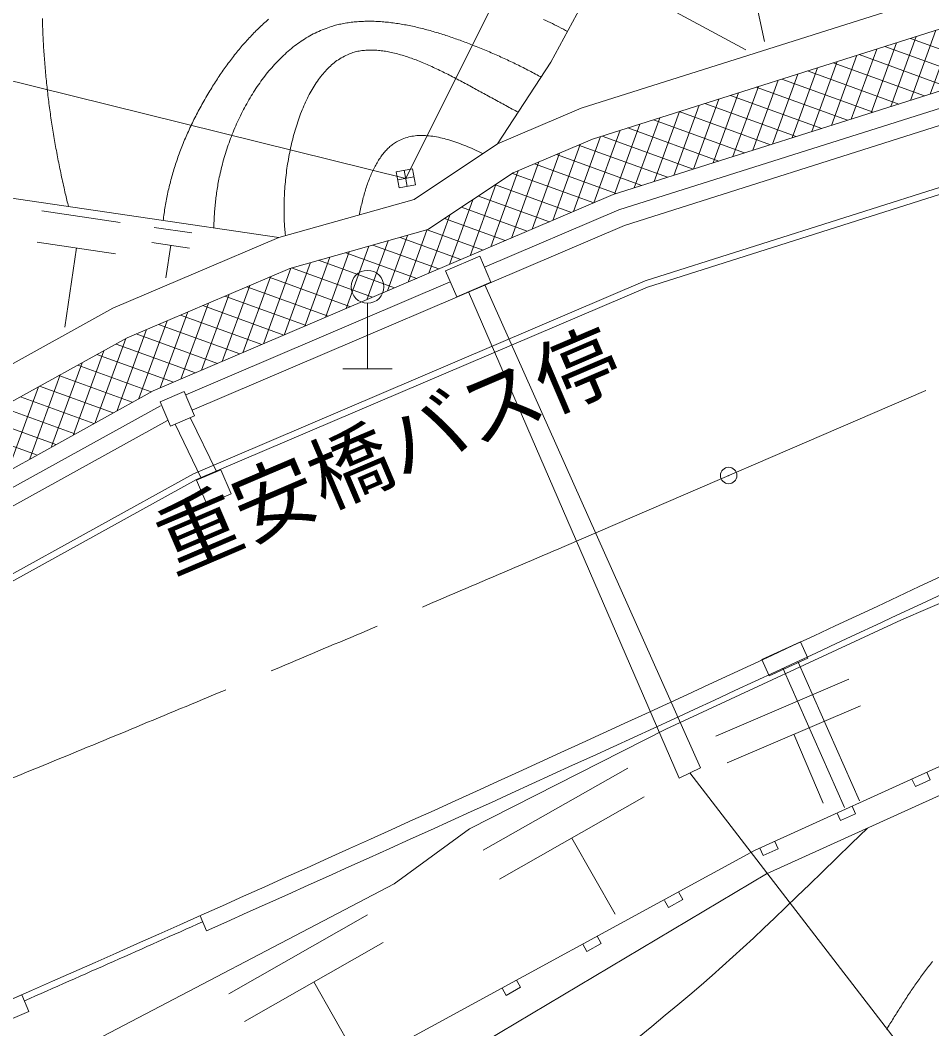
# Model space of a CAD drawing. Units: millimetres, scale not verified. Extents: x 40000 to 680000, y 20000 to 380000.
# Drawn here: x 188162 to 215932, y 272692 to 303408 of the extents above; entities that cross this region are included whole.
import ezdxf
from ezdxf.enums import TextEntityAlignment as Align

# ---------------------------------------------------------------- set-up
doc = ezdxf.new("R2010")
doc.units = ezdxf.units.MM
doc.header["$LTSCALE"] = 1000
doc.header["$PDMODE"] = 32
doc.header["$PDSIZE"] = 500
doc.linetypes.add('CHAIN', pattern=[18.5, 12, -1.5, 3.5, -1.5])
doc.layers.add('M-BGD', color=7, linetype='Continuous', lineweight=13)
doc.layers.add('M-BMK', color=2, linetype='CHAIN', lineweight=13)
doc.styles.add('ＭＳ ゴシック', font='')
doc.styles.get('ＭＳ ゴシック').set_extended_font_data('MS Gothic')

msp = doc.modelspace()

# ---------------------------------------------------------------- linework, layer by layer
at = {"layer": 'M-BGD'}
for p, q in [((204325, 302125), (207653, 308293)), ((226799, 307554), (205252, 300727)), ((209867, 307192), (210836, 302757)), ((227149, 306616), (205600, 299788)), ((199908, 298590), (203099, 304973)), ((227778, 304927), (206227, 298098)), ((227953, 304458), (206401, 297629)), ((206796, 304380), (210271, 302505)), ((228128, 303989), (206575, 297160)), ((215883, 301158), (216657, 303292)), ((182588, 302881), (199908, 298590)), ((214681, 300777), (215455, 302911)), ((215282, 300967), (216056, 303101)), ((214081, 300587), (214854, 302720)), ((214497, 302607), (217276, 301599)), ((215280, 302855), (218060, 301847)), ((228614, 302255), (207202, 295470)), ((212879, 300206), (213652, 302340)), ((213480, 300396), (214253, 302530)), ((213714, 302359), (216494, 301351)), ((202707, 299640), (204325, 302125)), ((228827, 302113), (207271, 295282)), ((211677, 299825), (212451, 301959)), ((212278, 300016), (213051, 302149)), ((212931, 302111), (215711, 301103)), ((211076, 299635), (211850, 301768)), ((212149, 301863), (214928, 300855)), ((209874, 299254), (210648, 301388)), ((210475, 299445), (211249, 301578)), ((210583, 301367), (213362, 300359)), ((211366, 301615), (214145, 300607)), ((209274, 299064), (210047, 301197)), ((209800, 301119), (212579, 300111)), ((202707, 299640), (205252, 300727)), ((208072, 298683), (208845, 300816)), ((208673, 298874), (209446, 301007)), ((209018, 300871), (211797, 299863)), ((206870, 298303), (207643, 300435)), ((207471, 298493), (208244, 300626)), ((208235, 300623), (211014, 299615)), ((206269, 298112), (207042, 300245)), ((206669, 300127), (209448, 299119)), ((207452, 300375), (210231, 299367)), ((205012, 297580), (205841, 299864)), ((205641, 297848), (206442, 300055)), ((205887, 299879), (208665, 298871)), ((200159, 297949), (202707, 299640)), ((203184, 298756), (205600, 299788)), ((204383, 297311), (205223, 299627)), ((205173, 299606), (207882, 298623)), ((203754, 297043), (204594, 299358)), ((204499, 299318), (207099, 298375)), ((199617, 298791), (200109, 298881)), ((200109, 298881), (200199, 298390)), ((203125, 296774), (203964, 299090)), ((203826, 299031), (206316, 298127)), ((183695, 298607), (196038, 296793)), ((199707, 298299), (199617, 298791)), ((199662, 298545), (200154, 298636)), ((199863, 298836), (199953, 298345)), ((200580, 297029), (203184, 298756)), ((202495, 296506), (203335, 298821)), ((203159, 298740), (205632, 297844)), ((200199, 298390), (199707, 298299)), ((201866, 296237), (202652, 298403)), ((202641, 298396), (204958, 297556)), ((192213, 292116), (206227, 298098)), ((202123, 298053), (204284, 297269)), ((196038, 296793), (200159, 297949)), ((201237, 295969), (201951, 297939)), ((201605, 297709), (203610, 296981)), ((188822, 297601), (191209, 297250)), ((200608, 295700), (201251, 297474)), ((201086, 297365), (202936, 296694)), ((202308, 295882), (206401, 297629)), ((192239, 297099), (193391, 296930)), ((193402, 291536), (206575, 297160)), ((196371, 295848), (200580, 297029)), ((190984, 294635), (196038, 296793)), ((199349, 295163), (199963, 296856)), ((199734, 296791), (201589, 296119)), ((199978, 295432), (200551, 297009)), ((200561, 297023), (202263, 296406)), ((188682, 296646), (191069, 296296)), ((189875, 296471), (189520, 294055)), ((192171, 296638), (193323, 296469)), ((192747, 296553), (192601, 295558)), ((198091, 294626), (198779, 296524)), ((198720, 294895), (199371, 296690)), ((198907, 296559), (200915, 295831)), ((196832, 294089), (197595, 296191)), ((197462, 294357), (198187, 296357)), ((198080, 296327), (200241, 295544)), ((191423, 293735), (196371, 295848)), ((195574, 293552), (196410, 295859)), ((196203, 293820), (197003, 296025)), ((196426, 295863), (198894, 294969)), ((197253, 296095), (199567, 295256)), ((194945, 293283), (195784, 295597)), ((195742, 295580), (198220, 294681)), ((193206, 291996), (201265, 295436)), ((193443, 289596), (207202, 295470)), ((193530, 289416), (207271, 295282)), ((194315, 293015), (195154, 295329)), ((195069, 295292), (197546, 294394)), ((202315, 295346), (208890, 280639)), ((193686, 292746), (194525, 295060)), ((194395, 295004), (196872, 294106)), ((208234, 280328), (201814, 295132)), ((174191, 285364), (190984, 294635)), ((193057, 292478), (193896, 294791)), ((193721, 294717), (196198, 293818)), ((198742, 294790), (198742, 292790)), ((192428, 292209), (193267, 294523)), ((193048, 294429), (195525, 293531)), ((191115, 291522), (192008, 293985)), ((191780, 291889), (192637, 294254)), ((192374, 294142), (194851, 293243)), ((174619, 284458), (191423, 293735)), ((190450, 291155), (191376, 293710)), ((191700, 293854), (194177, 292956)), ((189785, 290788), (190711, 293343)), ((191081, 293547), (193503, 292668)), ((190499, 293226), (192830, 292381)), ((189120, 290421), (190046, 292976)), ((189918, 292905), (192156, 292093)), ((197992, 292790), (199492, 292790)), ((188455, 290054), (189381, 292608)), ((189337, 292584), (191571, 291773)), ((175388, 282827), (192213, 292116)), ((187790, 289687), (188716, 292241)), ((188755, 292263), (190990, 291452)), ((188174, 291942), (190408, 291131)), ((175602, 282373), (192433, 291666)), ((187592, 291621), (189827, 290810)), ((175816, 281920), (192652, 291216)), ((187011, 291300), (189246, 290489)), ((193343, 291306), (194139, 289661)), ((186429, 290979), (188664, 290168)), ((192882, 291109), (193679, 289464)), ((176672, 280108), (193530, 289416)), ((176717, 280362), (193443, 289596)), ((225131, 289532), (215013, 285145)), ((215013, 285145), (207826, 281822)), ((211858, 283856), (213727, 279637)), ((211401, 283654), (213269, 279435)), ((213408, 283344), (209353, 281608)), ((213755, 282533), (209700, 280797)), ((210531, 278121), (219061, 281994)), ((207826, 281822), (201848, 278786)), ((211728, 281665), (212625, 279569)), ((219392, 281266), (210894, 277408)), ((206668, 280634), (202266, 278131)), ((208890, 280639), (208234, 280328)), ((228356, 254826), (208562, 280483)), ((215783, 280505), (215886, 280278)), ((215431, 280071), (215327, 280299)), ((215886, 280278), (215431, 280071)), ((207168, 279754), (202767, 277250)), ((213151, 279036), (213048, 279264)), ((213607, 279243), (213151, 279036)), ((213503, 279471), (213607, 279243)), ((201848, 278786), (199550, 277111)), ((213484, 278331), (213971, 278804)), ((204968, 278502), (206289, 276179)), ((211146, 278400), (211249, 278173)), ((213028, 277888), (213484, 278331)), ((196075, 270254), (210531, 278121)), ((210794, 277966), (210691, 278194)), ((211249, 278173), (210794, 277966)), ((212603, 277475), (213028, 277888)), ((210894, 277408), (196626, 268920)), ((212205, 277090), (212603, 277475)), ((199550, 277111), (183887, 268912)), ((211832, 276728), (212205, 277090)), ((208223, 276844), (208345, 276626)), ((207909, 276382), (207786, 276600)), ((208345, 276626), (207909, 276382)), ((211478, 276386), (211832, 276728)), ((198743, 276168), (194513, 273762)), ((211140, 276063), (211478, 276386)), ((193643, 276138), (193834, 275676)), ((210814, 275753), (211140, 276063)), ((210497, 275456), (210814, 275753)), ((199224, 275322), (194994, 272916)), ((205425, 275048), (205302, 275266)), ((205860, 275295), (205425, 275048)), ((205737, 275512), (205860, 275295)), ((210184, 275166), (210497, 275456)), ((209873, 274881), (210184, 275166)), ((209559, 274599), (209873, 274881)), ((208907, 274026), (209238, 274315)), ((209238, 274315), (209559, 274599)), ((197109, 274119), (198447, 271767)), ((203278, 274174), (203401, 273956)), ((208562, 273731), (208907, 274026)), ((202966, 273710), (202843, 273928)), ((203401, 273956), (202966, 273710)), ((208199, 273424), (208562, 273731)), ((207814, 273104), (208199, 273424)), ((207404, 272767), (207814, 273104)), ((206965, 272410), (207404, 272767))]:
    msp.add_line(p, q, dxfattribs=at)
for points in [[(188838, 303461), (188840, 303397), (188842, 303333), (188844, 303269), (188846, 303205), (188848, 303141), (188851, 303078), (188854, 303014), (188856, 302950), (188859, 302887), (188863, 302823), (188866, 302759), (188869, 302696), (188873, 302632), (188877, 302569), (188881, 302505), (188885, 302442), (188889, 302378), (188894, 302315), (188898, 302252), (188903, 302189), (188908, 302125), (188913, 302062), (188918, 301999), (188924, 301936), (188929, 301872), (188935, 301809), (188941, 301746), (188947, 301684), (188953, 301621), (188960, 301558), (188966, 301495), (188973, 301432), (188979, 301369), (188986, 301306), (188993, 301243), (189001, 301181), (189008, 301118), (189016, 301055), (189023, 300993), (189031, 300930), (189039, 300867), (189047, 300805), (189056, 300742), (189064, 300680), (189073, 300617), (189082, 300555), (189090, 300492), (189099, 300430), (189109, 300368), (189118, 300305), (189128, 300243), (189137, 300181), (189147, 300118), (189157, 300056), (189167, 299994), (189177, 299932), (189188, 299870), (189198, 299808), (189209, 299746), (189219, 299683), (189230, 299621), (189242, 299559), (189253, 299497), (189264, 299435), (189276, 299374), (189287, 299312), (189299, 299250), (189311, 299188), (189323, 299126), (189335, 299064), (189348, 299002), (189360, 298941), (189373, 298879), (189386, 298817), (189398, 298755), (189412, 298694), (189425, 298631), (189439, 298567), (189453, 298501), (189468, 298436), (189482, 298371), (189497, 298307), (189511, 298245), (189524, 298186), (189537, 298130), (189550, 298078), (189561, 298028), (189573, 297979), (189585, 297929), (189597, 297879), (189609, 297830), (189621, 297780), (189633, 297735)], [(192520, 297310), (192526, 297358), (192532, 297412), (192539, 297467), (192546, 297521), (192554, 297575), (192562, 297629), (192570, 297683), (192579, 297737), (192588, 297791), (192598, 297845), (192607, 297899), (192618, 297953), (192628, 298007), (192639, 298061), (192650, 298114), (192662, 298168), (192674, 298222), (192686, 298276), (192699, 298330), (192712, 298383), (192726, 298437), (192739, 298490), (192753, 298544), (192768, 298597), (192783, 298651), (192798, 298704), (192813, 298757), (192829, 298811), (192846, 298864), (192862, 298918), (192879, 298971), (192896, 299024), (192914, 299077), (192931, 299130), (192950, 299182), (192968, 299235), (192987, 299288), (193006, 299341), (193026, 299394), (193046, 299447), (193066, 299500), (193086, 299552), (193107, 299604), (193128, 299657), (193149, 299709), (193171, 299761), (193193, 299814), (193216, 299866), (193238, 299918), (193261, 299970), (193285, 300022), (193308, 300074), (193332, 300126), (193356, 300177), (193381, 300229), (193406, 300281), (193431, 300332), (193456, 300384), (193482, 300435), (193508, 300487), (193534, 300538), (193561, 300589), (193588, 300640), (193615, 300691), (193642, 300742), (193670, 300793), (193698, 300843), (193727, 300894), (193756, 300945), (193785, 300997), (193815, 301049), (193846, 301101), (193877, 301153), (193907, 301203), (193937, 301254), (193967, 301302), (193997, 301350), (194025, 301396), (194054, 301440), (194082, 301485), (194111, 301529), (194140, 301574), (194169, 301618), (194198, 301662), (194227, 301706), (194257, 301750), (194287, 301794), (194317, 301837), (194347, 301881), (194378, 301924), (194409, 301967), (194440, 302010), (194471, 302053), (194502, 302096), (194534, 302139), (194566, 302181), (194598, 302223), (194630, 302265), (194662, 302307), (194695, 302348), (194728, 302390), (194761, 302431), (194794, 302472), (194828, 302513), (194861, 302553), (194895, 302594), (194929, 302633), (194963, 302673), (194998, 302712), (195032, 302751), (195067, 302790), (195103, 302829), (195138, 302868), (195174, 302906), (195209, 302944), (195245, 302982), (195281, 303019), (195317, 303055), (195354, 303092), (195390, 303128), (195427, 303164), (195465, 303199), (195502, 303235), (195540, 303270), (195578, 303305), (195616, 303339), (195654, 303373), (195692, 303406), (195730, 303439)], [(204032, 301675), (203999, 301693), (203953, 301718), (203906, 301743), (203860, 301768), (203813, 301792), (203766, 301817), (203719, 301842), (203672, 301866), (203625, 301891), (203578, 301915), (203531, 301939), (203484, 301963), (203436, 301987), (203389, 302010), (203341, 302034), (203293, 302058), (203245, 302081), (203196, 302105), (203148, 302128), (203100, 302151), (203052, 302174), (203003, 302197), (202955, 302219), (202906, 302242), (202857, 302264), (202808, 302287), (202758, 302309), (202709, 302331), (202659, 302353), (202610, 302375), (202560, 302397), (202511, 302418), (202461, 302440), (202411, 302461), (202360, 302482), (202309, 302503), (202258, 302525), (202206, 302546), (202154, 302567), (202101, 302589), (202048, 302610), (201996, 302630), (201945, 302650), (201894, 302670), (201845, 302689), (201797, 302707), (201750, 302725), (201703, 302743), (201656, 302760), (201609, 302778), (201562, 302795), (201514, 302812), (201467, 302829), (201420, 302845), (201372, 302862), (201324, 302879), (201276, 302895), (201228, 302911), (201180, 302927), (201132, 302943), (201084, 302958), (201036, 302974), (200988, 302989), (200939, 303004), (200891, 303019), (200843, 303033), (200794, 303048), (200746, 303062), (200697, 303076), (200648, 303089), (200599, 303103), (200551, 303116), (200502, 303129), (200453, 303142), (200404, 303154), (200356, 303166), (200307, 303178), (200258, 303189), (200209, 303201), (200160, 303212), (200111, 303222), (200062, 303233), (200013, 303243), (199965, 303253), (199916, 303262), (199868, 303271), (199819, 303280), (199770, 303288), (199722, 303296), (199673, 303304), (199624, 303311), (199575, 303318), (199526, 303325), (199478, 303331), (199430, 303337), (199382, 303343), (199334, 303348), (199285, 303352), (199237, 303357), (199189, 303361), (199141, 303364), (199092, 303367), (199044, 303370), (198996, 303372), (198949, 303374), (198902, 303375), (198854, 303376), (198807, 303376), (198760, 303376), (198712, 303376), (198665, 303375), (198618, 303373), (198571, 303371), (198524, 303369), (198477, 303366), (198431, 303362), (198385, 303358), (198339, 303354), (198293, 303349), (198247, 303343), (198201, 303337), (198155, 303331), (198110, 303324), (198064, 303316), (198019, 303308), (197974, 303299), (197931, 303290), (197890, 303282), (197850, 303273), (197810, 303263), (197770, 303253), (197729, 303242), (197685, 303229), (197639, 303215), (197589, 303198), (197534, 303180), (197478, 303159), (197421, 303138), (197365, 303115), (197310, 303092), (197255, 303068), (197200, 303042), (197146, 303015), (197091, 302988), (197037, 302959), (196984, 302929), (196930, 302898), (196877, 302867), (196825, 302835), (196774, 302802), (196723, 302768), (196672, 302733), (196622, 302697), (196572, 302660), (196522, 302622), (196472, 302583), (196422, 302543), (196374, 302503), (196326, 302462), (196278, 302420), (196231, 302378), (196185, 302335), (196139, 302291), (196093, 302246), (196047, 302201), (196002, 302154), (195957, 302107), (195913, 302059), (195869, 302011), (195826, 301962), (195783, 301912), (195741, 301863), (195700, 301812), (195659, 301761), (195618, 301708), (195577, 301655), (195537, 301602), (195497, 301548), (195458, 301493), (195420, 301439), (195382, 301384), (195344, 301328), (195307, 301272), (195271, 301215), (195235, 301158), (195199, 301100), (195164, 301041), (195129, 300982), (195095, 300923), (195062, 300864), (195029, 300804), (194996, 300744), (194964, 300684), (194933, 300623), (194902, 300562), (194871, 300500), (194842, 300438), (194812, 300376), (194783, 300314), (194755, 300251), (194727, 300188), (194700, 300125), (194673, 300061), (194647, 299998), (194622, 299934), (194597, 299870), (194572, 299806), (194548, 299742), (194525, 299677), (194502, 299612), (194480, 299547), (194458, 299482), (194437, 299417), (194417, 299352), (194397, 299287), (194377, 299222), (194359, 299156), (194340, 299088), (194322, 299019), (194304, 298949), (194286, 298880), (194270, 298811), (194255, 298746), (194241, 298683), (194228, 298624), (194217, 298570), (194206, 298518), (194197, 298466), (194187, 298414), (194178, 298362), (194169, 298310), (194161, 298258), (194153, 298206), (194145, 298155), (194138, 298103), (194131, 298052), (194124, 298001), (194118, 297949), (194112, 297898), (194107, 297846), (194102, 297795), (194097, 297743), (194092, 297692), (194088, 297641), (194084, 297590), (194080, 297539), (194077, 297488), (194074, 297437), (194072, 297386), (194069, 297335), (194067, 297284), (194065, 297233), (194064, 297182), (194063, 297131), (194062, 297084)], [(204103, 303430), (204171, 303399), (204239, 303367), (204307, 303335), (204374, 303303), (204441, 303269), (204508, 303236), (204575, 303201), (204642, 303166), (204709, 303130), (204775, 303094), (204831, 303063)], [(196240, 296850), (196239, 296854), (196234, 296908), (196229, 296961), (196225, 297013), (196221, 297063), (196217, 297113), (196214, 297164), (196211, 297216), (196208, 297271), (196206, 297328), (196203, 297389), (196202, 297454), (196200, 297522), (196199, 297589), (196199, 297657), (196200, 297724), (196200, 297792), (196202, 297859), (196204, 297927), (196206, 297995), (196209, 298064), (196213, 298133), (196217, 298203), (196222, 298273), (196227, 298342), (196233, 298412), (196239, 298481), (196246, 298551), (196254, 298620), (196261, 298689), (196270, 298759), (196279, 298828), (196289, 298898), (196299, 298967), (196310, 299037), (196321, 299106), (196333, 299176), (196345, 299245), (196358, 299314), (196371, 299382), (196385, 299450), (196400, 299518), (196415, 299585), (196430, 299653), (196446, 299720), (196463, 299788), (196481, 299855), (196499, 299922), (196517, 299988), (196536, 300054), (196555, 300119), (196575, 300182), (196595, 300245), (196616, 300309), (196637, 300372), (196660, 300436), (196683, 300499), (196706, 300561), (196730, 300623), (196754, 300683), (196779, 300743), (196804, 300800), (196829, 300857), (196855, 300915), (196882, 300972), (196910, 301029), (196939, 301086), (196968, 301142), (196997, 301197), (197027, 301250), (197057, 301302), (197086, 301352), (197117, 301402), (197148, 301451), (197181, 301500), (197214, 301549), (197248, 301597), (197283, 301644), (197317, 301690), (197353, 301734), (197388, 301777), (197423, 301818), (197458, 301857), (197495, 301897), (197532, 301935), (197571, 301973), (197610, 302010), (197650, 302046), (197690, 302081), (197731, 302114), (197772, 302146), (197812, 302176), (197854, 302205), (197898, 302233), (197943, 302260), (197990, 302286), (198037, 302311), (198083, 302335), (198129, 302356), (198173, 302375), (198215, 302392), (198255, 302407), (198293, 302419), (198331, 302431), (198369, 302441), (198408, 302451), (198447, 302460), (198486, 302467), (198526, 302474), (198566, 302480), (198607, 302485), (198649, 302490), (198691, 302493), (198732, 302496), (198774, 302498), (198815, 302499), (198857, 302499), (198899, 302499), (198941, 302497), (198984, 302495), (199028, 302492), (199072, 302489), (199117, 302484), (199161, 302479), (199205, 302474), (199249, 302468), (199293, 302461), (199337, 302453), (199381, 302445), (199426, 302436), (199472, 302426), (199518, 302415), (199565, 302404), (199612, 302393), (199657, 302381), (199703, 302368), (199749, 302355), (199795, 302342), (199841, 302328), (199888, 302313), (199935, 302298), (199983, 302282), (200031, 302265), (200079, 302248), (200126, 302231), (200173, 302213), (200220, 302196), (200268, 302177), (200315, 302158), (200363, 302139), (200411, 302119), (200459, 302099), (200508, 302078), (200557, 302057), (200605, 302036), (200653, 302015), (200701, 301993), (200749, 301971), (200797, 301949), (200846, 301926), (200894, 301903), (200943, 301880), (200992, 301856), (201041, 301833), (201089, 301809), (201138, 301784), (201186, 301760), (201235, 301736), (201283, 301711), (201331, 301686), (201380, 301661), (201428, 301636), (201476, 301611), (201525, 301585), (201573, 301560), (201622, 301534), (201670, 301508), (201718, 301482), (201766, 301456), (201814, 301431), (201862, 301405), (201909, 301379), (201956, 301353), (202003, 301328), (202050, 301302), (202097, 301277), (202143, 301251), (202190, 301225), (202237, 301200), (202285, 301174), (202333, 301147), (202381, 301121), (202429, 301094), (202478, 301068), (202527, 301041), (202576, 301014), (202625, 300988), (202673, 300961), (202722, 300935), (202770, 300909), (202818, 300883), (202865, 300857), (202912, 300831), (202959, 300806), (203007, 300780), (203054, 300754), (203101, 300729), (203148, 300703), (203195, 300678), (203242, 300653), (203289, 300627), (203334, 300603)], [(202261, 299344), (202249, 299350), (202184, 299381), (202120, 299412), (202055, 299442), (201991, 299471), (201927, 299500), (201864, 299527), (201802, 299554), (201742, 299579), (201681, 299603), (201620, 299627), (201558, 299650), (201495, 299673), (201433, 299695), (201371, 299716), (201309, 299736), (201249, 299754), (201190, 299772), (201133, 299788), (201077, 299802), (201019, 299816), (200961, 299830), (200902, 299842), (200843, 299853), (200785, 299863), (200727, 299872), (200671, 299880), (200617, 299886), (200564, 299891), (200512, 299894), (200459, 299896), (200406, 299897), (200353, 299897), (200300, 299895), (200248, 299892), (200196, 299887), (200145, 299881), (200095, 299874), (200047, 299865), (199998, 299854), (199949, 299840), (199899, 299824), (199849, 299807), (199800, 299788), (199753, 299768), (199708, 299747), (199667, 299727), (199629, 299706), (199596, 299686), (199566, 299667), (199536, 299646), (199508, 299625), (199480, 299604), (199452, 299581), (199425, 299558), (199398, 299533), (199371, 299508), (199344, 299481), (199318, 299453), (199291, 299425), (199266, 299396), (199241, 299366), (199217, 299337), (199193, 299307), (199170, 299276), (199147, 299244), (199124, 299211), (199102, 299177), (199079, 299141), (199056, 299105), (199034, 299069), (199013, 299033), (198993, 298996), (198973, 298959), (198953, 298922), (198934, 298884), (198915, 298845), (198896, 298804), (198877, 298763), (198858, 298721), (198840, 298679), (198823, 298637), (198806, 298595), (198789, 298553), (198773, 298510), (198757, 298467), (198741, 298422), (198726, 298377), (198711, 298331), (198695, 298285), (198681, 298239), (198667, 298192), (198653, 298146), (198640, 298099), (198627, 298052), (198614, 298005), (198601, 297957), (198589, 297909), (198577, 297859), (198565, 297810), (198554, 297760), (198543, 297711), (198532, 297661), (198522, 297611), (198512, 297562), (198502, 297512), (198497, 297483)], [(215954, 274739), (215922, 274701), (215891, 274662), (215860, 274624), (215829, 274585), (215799, 274546), (215769, 274507), (215739, 274468), (215709, 274428), (215679, 274389), (215650, 274349), (215620, 274309), (215591, 274268), (215562, 274228), (215533, 274188), (215504, 274147), (215476, 274106), (215447, 274065), (215419, 274024), (215391, 273983), (215363, 273942), (215335, 273900), (215307, 273859), (215279, 273817), (215251, 273775), (215224, 273733), (215196, 273692), (215169, 273650), (215142, 273608), (215114, 273565), (215087, 273523), (215060, 273481), (215033, 273439), (215006, 273396), (214979, 273354), (214952, 273311), (214925, 273269), (214898, 273226), (214871, 273183), (214844, 273141), (214817, 273098), (214790, 273056), (214764, 273013), (214737, 272970), (214710, 272928), (214683, 272885), (214656, 272842), (214629, 272800), (214602, 272757), (214575, 272714), (214547, 272672)]]:
    msp.add_lwpolyline(points, dxfattribs=at)
for points in [[(201120, 295775), (201459, 294981), (202502, 295426), (202163, 296221)], [(192426, 291784), (192740, 291049), (193476, 291363), (193162, 292098)], [(193848, 288667), (194584, 288981), (194270, 289717), (193534, 289403)], [(211933, 284476), (210749, 283938), (210977, 283437), (212160, 283975)], [(187227, 272715), (188425, 273219), (188212, 273726), (187014, 273222)]]:
    msp.add_lwpolyline(points, close=True, dxfattribs=at)
msp.add_circle((198742, 295290), 500, dxfattribs=at)
for radius, start, end in [(1319754, 292.15378, 296.08551), (1319754, 292.15378, 296.08551), (1320254, 294.05608, 295.94497), (1320254, 294.05608, 295.94497), (1319954, 293.79856, 294.05644), (1319954, 293.79856, 294.05644)]:
    msp.add_arc((-344342, 1481261), radius, start, end, dxfattribs=at)
msp.add_point((209743, 289542), dxfattribs=at)
at = {"layer": 'M-BMK'}
msp.add_line((204732, 287385), (240573, 302814), dxfattribs=at)
msp.add_arc((-190687, 1205885), 1000000, 291.96312, 293.29212, dxfattribs=at)

# ---------------------------------------------------------------- texts
at = {"layer": 'M-BGD', "style": 'ＭＳ ゴシック'}
msp.add_text('重安橋バス停', height=1833, rotation=23.119, dxfattribs=at).set_placement((199930, 288959), align=Align.BOTTOM_CENTER)

doc.saveas('drawing.dxf')
